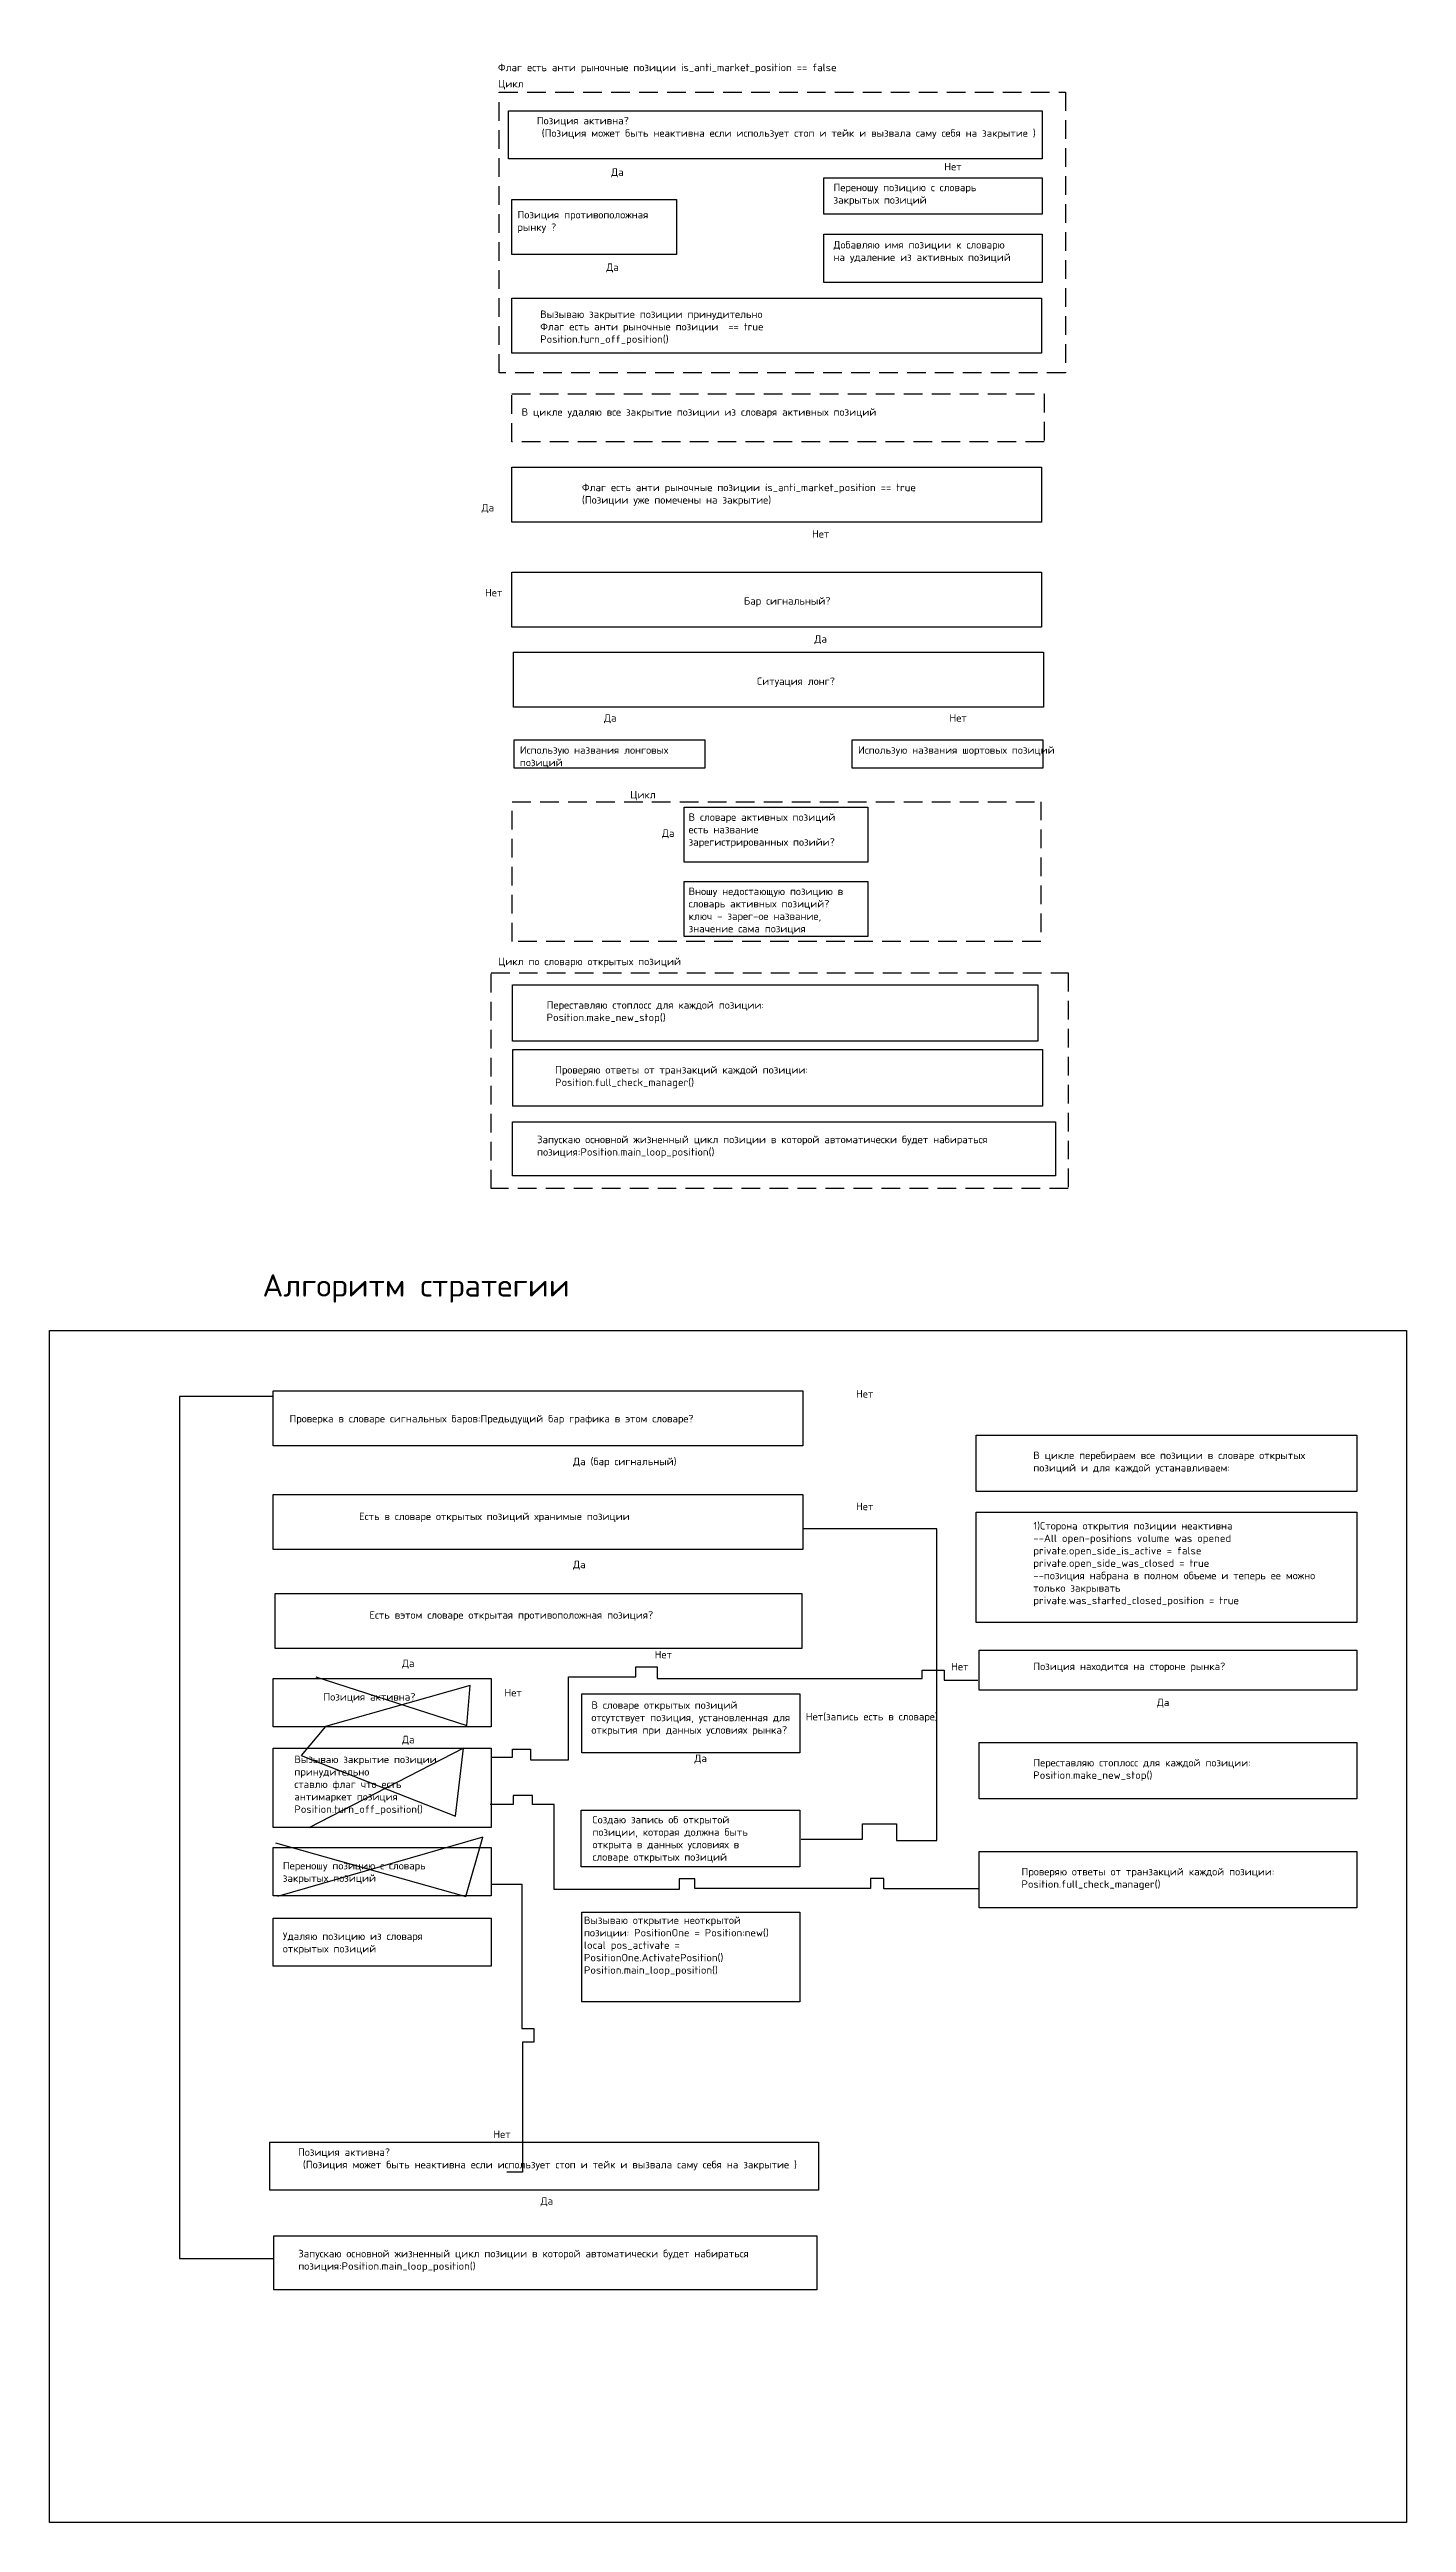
# Model space of a CAD drawing. Header units: metres. Extents: x 5387 to 32417, y 4252 to 8204.
# Drawn here: x 28637 to 30455, y 4891 to 8204 of the extents above; entities that cross this region are included whole.
import ezdxf

# ---------------------------------------------------------------- set-up
doc = ezdxf.new("R2010")
doc.units = ezdxf.units.M
doc.linetypes.add('DASHED2', pattern=[0.375, 0.25, -0.125])
doc.styles.get("Standard").update_dxf_attribs({"font": 'simplex.shx'})

msp = doc.modelspace()

# ---------------------------------------------------------------- linework, layer by layer
at = {"linetype": 'Continuous', "flags": 128}
for points in [[(29618.1, 8149, 0, 10, 0), (29618.1, 8172.8, 0, 0, 0), (29618.1, 8196.7, 0, 0, 0), (29140.8, 8196.7, 0, 0, 0), (29140.8, 6732, 0, 0, 0), (29267.3, 6732, 0, 0, 0)], [(29225.3, 6817.6, 0, 10, 0), (29198.4, 6817.6, 0, 0, 0), (29168.2, 6817.6, 0, 0, 0), (29168.2, 7578.5, 0, 0, 0), (29255.2, 7578.5, 0, 0, 0)]]:
    msp.add_lwpolyline(points, format="xyseb", dxfattribs=at)
at = {"linetype": 'Continuous', "ltscale": 1000, "flags": 128}
for points in [[(29672.4, 8145.8, 0, 10, 0), (29672.4, 8169.3, 0, 0, 0), (29672.4, 8199, 0, 0, 0), (30037.6, 8199, 0, 0, 0), (30037.6, 7921.8, 0, 0, 0), (29966.1, 7921.8, 0, 0, 0)], [(29688, 7189.6, 0, 10, 0), (29688, 7203.2, 0, 0, 0), (29688, 7215.3, 0, 0, 0), (29763.6, 7215.3, 0, 0, 0), (29763.6, 7030.9, 0, 0, 0), (29731.9, 7030.9, 0, 0, 0)]]:
    msp.add_lwpolyline(points, format="xyseb", dxfattribs=at)
at = {"linetype": 'DASHED2', "ltscale": 100}
for points in [[(29239.5, 8146.7), (29998.5, 8146.7), (29998.5, 7770.9), (29239.5, 7770.9)], [(29256.7, 7742.6), (29969.8, 7742.6), (29969.8, 7678.3), (29256.7, 7678.3)], [(29256.8, 7196.2), (29965.1, 7196.2), (29965.1, 7009), (29256.8, 7009)], [(29228.6, 6967), (30001.9, 6967), (30001.9, 6678), (29228.6, 6678)]]:
    msp.add_lwpolyline(points, close=True, dxfattribs=at)
for points in [[(29252.1, 8122), (29967.3, 8122), (29967.3, 8057.7), (29252.1, 8057.7)], [(29674.6, 8032), (29966.9, 8032), (29966.9, 7983.2), (29674.6, 7983.2)], [(29256.7, 8002.9), (29477.2, 8002.9), (29477.2, 7929.2), (29256.7, 7929.2)], [(29674.6, 7956.4), (29966.9, 7956.4), (29966.9, 7892), (29674.6, 7892)], [(29256.7, 7871), (29966.4, 7871), (29966.4, 7797.3), (29256.7, 7797.3)], [(29256.7, 7644.5), (29966.4, 7644.5), (29966.4, 7570.8), (29256.7, 7570.8)], [(29256.7, 7503.7), (29966.4, 7503.7), (29966.4, 7430), (29256.7, 7430)], [(29258.6, 7396.5), (29968.9, 7396.5), (29968.9, 7322.8), (29258.6, 7322.8)], [(29259.4, 7278.9), (29514.9, 7278.9), (29514.9, 7241.3), (29259.4, 7241.3)], [(29712.4, 7278.9), (29967.9, 7278.9), (29967.9, 7241.3), (29712.4, 7241.3)], [(29487.5, 7188.7), (29733.6, 7188.7), (29733.6, 7115), (29487.5, 7115)], [(29487.5, 7089.3), (29733.6, 7089.3), (29733.6, 7015.6), (29487.5, 7015.6)], [(29257.2, 6950.9), (29961.5, 6950.9), (29961.5, 6875.3), (29257.2, 6875.3)], [(29257.7, 6864), (29967.6, 6864), (29967.6, 6788.4), (29257.7, 6788.4)], [(29257.3, 6767.4), (29984.9, 6767.4), (29984.9, 6694.9), (29257.3, 6694.9)], [(28636.9, 6487.5), (30455.3, 6487.5), (30455.3, 4890.5), (28636.9, 4890.5)], [(28936.7, 6406.9), (29646.5, 6406.9), (29646.5, 6333.2), (28936.7, 6333.2)], [(29878.5, 6347.5), (30388.6, 6347.5), (30388.6, 6272), (29878.5, 6272)], [(28936.7, 6268.1), (29646.5, 6268.1), (29646.5, 6194.4), (28936.7, 6194.4)], [(29878.5, 6244.4), (30388.6, 6244.4), (30388.6, 6096.6), (29878.5, 6096.6)], [(28939.4, 6135.1), (29645.2, 6135.1), (29645.2, 6061.4), (28939.4, 6061.4)], [(29882.7, 6059.2), (30388.6, 6059.2), (30388.6, 6005.7), (29882.7, 6005.7)], [(28936.7, 6021.2), (29228.9, 6021.2), (29228.9, 5956.8), (28936.7, 5956.8)], [(29350.2, 6000.9), (29642.4, 6000.9), (29642.4, 5921.6), (29350.2, 5921.6)], [(29882.7, 5935.7), (30388.6, 5935.7), (30388.6, 5860.1), (29882.7, 5860.1)], [(28936.7, 5928.2), (29228.9, 5928.2), (29228.9, 5821.8), (28936.7, 5821.8)], [(29349.2, 5844.8), (29642.4, 5844.8), (29642.4, 5769.2), (29349.2, 5769.2)], [(28936.7, 5794.8), (29228.9, 5794.8), (29228.9, 5730.4), (28936.7, 5730.4)], [(29882.7, 5789.7), (30388.6, 5789.7), (30388.6, 5714.1), (29882.7, 5714.1)], [(28936.7, 5700.4), (29228.9, 5700.4), (29228.9, 5636.1), (28936.7, 5636.1)], [(29350.2, 5708.2), (29642.4, 5708.2), (29642.4, 5588), (29350.2, 5588)], [(28932.1, 5400.1), (29667.6, 5400.1), (29667.6, 5335.8), (28932.1, 5335.8)], [(28937.4, 5274.6), (29665, 5274.6), (29665, 5202.2), (28937.4, 5202.2)]]:
    msp.add_lwpolyline(points, close=True)
at = {"flags": 128}
for points in [[(29367.6, 7998.6, 0, 10, 0), (29367.6, 8018.6, 0, 0, 0), (29367.6, 8055.9, 0, 0, 0)], [(29815, 8032, 0, 10, 0), (29815, 8044.9, 0, 0, 0), (29815, 8058.4, 0, 0, 0)], [(29815, 7955.3, 0, 10, 0), (29815, 7968.2, 0, 0, 0), (29815, 7981.7, 0, 0, 0)], [(29361.1, 7871.3, 0, 10, 0), (29361.1, 7891.3, 0, 0, 0), (29361.1, 7928.5, 0, 0, 0)], [(29636.6, 7731, 0, 10, 0), (29636.6, 7751.1, 0, 0, 0), (29636.6, 7788.3, 0, 0, 0)], [(29636.6, 7629.4, 0, 10, 0), (29636.6, 7649.5, 0, 0, 0), (29636.6, 7686.7, 0, 0, 0)], [(29636.6, 7513.9, 0, 10, 0), (29636.6, 7534, 0, 0, 0), (29636.6, 7571.2, 0, 0, 0)], [(29638.5, 7394.7, 0, 10, 0), (29638.5, 7414.7, 0, 0, 0), (29638.5, 7451.9, 0, 0, 0)], [(29638.5, 6955.2, 0, 10, 0), (29638.5, 6975.3, 0, 0, 0), (29638.5, 7020.6, 0, 0, 0)], [(29636.6, 6846.7, 0, 10, 0), (29636.6, 6866.7, 0, 0, 0), (29636.6, 6891.2, 0, 0, 0)], [(30139.9, 6342.4, 0, 10, 0), (30139.9, 6361.5, 0, 0, 0), (30139.9, 6390.2, 0, 0, 0), (29647.8, 6390.2, 0, 0, 0)], [(28936.7, 6385.9, 0, 10, 0), (28916.7, 6385.9, 0, 0, 0), (28844.4, 6385.9, 0, 0, 0), (28844.4, 5544.4, 0, 0, 0), (29495, 5544.4, 0, 0, 0), (29495, 5578.1, 0, 0, 0)], [(28936.6, 6372.2, 0, 10, 0), (28917.5, 6372.2, 0, 0, 0), (28868.3, 6372.2, 0, 0, 0), (28868.3, 5607.5, 0, 0, 0), (29080.3, 5607.5, 0, 0, 0), (29080.3, 5633.8, 0, 0, 0)], [(29316.6, 6271.2, 0, 10, 0), (29316.6, 6291.2, 0, 0, 0), (29316.6, 6328.4, 0, 0, 0)], [(30143.6, 6241.8, 0, 10, 0), (30143.6, 6257.4, 0, 0, 0), (30143.6, 6269.8, 0, 0, 0)], [(29316.6, 6133.2, 0, 10, 0), (29316.6, 6153.2, 0, 0, 0), (29316.6, 6190.5, 0, 0, 0)], [(29087.3, 6023.7, 0, 10, 0), (29087.3, 6043.7, 0, 0, 0), (29087.3, 6060.1, 0, 0, 0)], [(29440.1, 6002.3, 0, 10, 0), (29440.1, 6022.3, 0, 0, 0), (29440.1, 6059.6, 0, 0, 0)], [(30143.6, 6060, 0, 10, 0), (30143.6, 6075.7, 0, 0, 0), (30143.6, 6090.8, 0, 0, 0)], [(30143.6, 5934.6, 0, 10, 0), (30143.6, 5950.3, 0, 0, 0), (30143.6, 6006, 0, 0, 0)], [(29229, 5766.7, 0, 10, 0), (29247.7, 5766.7, 0, 0, 0), (29270.4, 5766.7, 0, 0, 0), (29270.4, 5984.3, 0, 0, 0), (29227, 5984.3, 0, 0, 0)], [(29087.3, 5929.1, 0, 10, 0), (29087.3, 5949.2, 0, 0, 0), (29087.3, 5957.4, 0, 0, 0)], [(29666.6, 5359.7, 0, 10, 0), (29697.7, 5359.7, 0, 0, 0), (29747.6, 5359.7, 0, 0, 0), (29747.6, 5956.2, 0, 0, 0), (29647.6, 5956.2, 0, 0, 0)], [(29491.5, 5846.5, 0, 10, 0), (29491.5, 5866.5, 0, 0, 0), (29491.5, 5922, 0, 0, 0)], [(30143.6, 5802.8, 0, 10, 0), (30143.6, 5818.5, 0, 0, 0), (30143.6, 5856.6, 0, 0, 0)], [(29491.5, 5703.1, 0, 10, 0), (29491.5, 5723.2, 0, 0, 0), (29491.5, 5768.6, 0, 0, 0)], [(29077.1, 5706.9, 0, 10, 0), (29077.1, 5719.7, 0, 0, 0), (29077.1, 5733.3, 0, 0, 0)], [(29665.7, 5234.8, 0, 10, 0), (29701.7, 5234.8, 0, 0, 0), (30143.9, 5234.8, 0, 0, 0), (30143.9, 5714.1, 0, 0, 0), (30092, 5714.1, 0, 0, 0)], [(29272.9, 5280.4, 0, 10, 0), (29272.9, 5300.5, 0, 0, 0), (29272.9, 5335.4, 0, 0, 0)]]:
    msp.add_lwpolyline(points, format="xyseb", dxfattribs=at)
at = {"linetype": 'DASHED2', "flags": 128}
msp.add_lwpolyline([(29225.1, 6837.2, 0, 10, 0), (29198.5, 6837.2, 0, 0, 0), (29185.1, 6837.2, 0, 0, 0), (29185.1, 7462.1, 0, 0, 0), (29254.4, 7462.1, 0, 0, 0)], format="xyseb", dxfattribs=at)
at = {"linetype": 'DASHED2', "ltscale": 1000, "flags": 128}
for points in [[(29373.5, 7278.5, 0, 10, 0), (29373.5, 7296.9, 0, 0, 0), (29373.5, 7322.7, 0, 0, 0)], [(29836.3, 7278.5, 0, 10, 0), (29836.3, 7296.9, 0, 0, 0), (29836.3, 7322.7, 0, 0, 0)], [(29373.5, 7195.6, 0, 10, 0), (29373.5, 7213.9, 0, 0, 0), (29373.5, 7239.8, 0, 0, 0)], [(29836.3, 7193.6, 0, 10, 0), (29836.3, 7212, 0, 0, 0), (29836.3, 7237.9, 0, 0, 0)], [(29560.8, 7191.1, 0, 10, 0), (29560.8, 7209.6, 0, 0, 0), (29560.8, 7217.8, 0, 0, 0), (29468.8, 7217.8, 0, 0, 0), (29468.8, 7168.8, 0, 0, 0), (29489.6, 7168.8, 0, 0, 0)], [(29625.1, 7089.3, 0, 10, 0), (29625.1, 7107.7, 0, 0, 0), (29625.1, 7120.6, 0, 0, 0)]]:
    msp.add_lwpolyline(points, format="xyseb", dxfattribs=at)
at = {"flags": 128}
for points in [[(28935.4, 6399.2), (28917.3, 6399.2), (28811.4, 6399.2), (28811.4, 5244.3), (28937.7, 5244.3)], [(29644.1, 5806.2), (29672.4, 5806.2), (29726.2, 5806.2), (29726.2, 5826.7), (29772.1, 5826.7), (29772.1, 5804.3), (29825.8, 5804.3), (29825.8, 6222), (29647.6, 6222)], [(29229.7, 5915.8), (29247.3, 5915.8), (29257.3, 5915.8), (29257.3, 5926.8), (29281.5, 5926.8), (29281.5, 5912.5), (29332.2, 5912.5), (29332.2, 6023.6), (29422.6, 6023.6), (29422.6, 6036.9), (29451.3, 6036.9), (29451.3, 6021.4), (29806.2, 6021.4), (29806.2, 6032.5), (29835.9, 6032.5), (29835.9, 6019.2), (29881.1, 6019.2)], [(28993.9, 6023.7), (29196.2, 5958.3), (29200.5, 6012), (29006.8, 5957.1), (28974.1, 5918.3), (29180.8, 5836.9), (29191.9, 5928.1), (28984.6, 5821.5)], [(29883, 5739.8), (29871.6, 5739.8), (29858.7, 5739.8), (29755.1, 5739.8), (29755.1, 5753.3), (29737.3, 5753.3), (29737.3, 5740), (29501.6, 5740), (29501.6, 5753.2), (29480.8, 5753.2), (29480.8, 5738.9), (29313, 5738.9), (29313, 5852.4), (29284.3, 5852.4), (29284.3, 5864.6), (29258.1, 5864.6), (29258.1, 5852.4), (29227.6, 5852.4)], [(28939.7, 5801.2), (29194.9, 5729.2), (29217.8, 5808.8), (28942.3, 5729.2)], [(29229, 5746), (29248.2, 5746), (29269.8, 5746), (29269.8, 5552.6), (29285.8, 5552.6), (29285.8, 5534.2), (29270.6, 5534.2), (29270.6, 5507.8), (29270.6, 5360), (29250, 5360)]]:
    msp.add_lwpolyline(points, dxfattribs=at)

# ---------------------------------------------------------------- texts
at = {"char_height": 10, "attachment_point": 1}
for s, width, gutter_width, heights, insert in [('Флаг есть анти рыночные позиции is_anti_market_position == false', 683.276, 1, [13.3], (29237.9, 8184.9)), ('Цикл', 683.276, 1, [13.3], (29237.9, 8163.1)), ('Позиция активна?\\P (Позиция может быть неактивна если использует стоп и тейк и вызвала саму себя на закрытие )', 681.88, 1, [0], (29289.9, 8113.7)), ('Нет', 195.323, 1, [0], (29835.9, 8052.1)), ('Да', 195.323, 1, [0], (29389.6, 8044.6)), ('Переношу позицию с словарь закрытых позиций', 268.196, 1, [0], (29687.5, 8024.1)), ('Позиция противоположная рынку ?', 208.322, 1, [81.7], (29264, 7987.6)), ('Добавляю имя позиции к словарю на удаление из активных позиций', 268.196, 1, [0], (29687.5, 7947.3)), ('Да', 195.323, 1, [0], (29383.1, 7917.3)), ('Вызываю закрытие позиции принудительно \\PФлаг есть анти рыночные позиции  == true\\PPosition.turn_off_position()', 629.44, 1, [99.5], (29294.5, 7854.3)), ('В цикле удаляю все закрытие позиции из словаря активных позиций', 600.663, 1, [0], (29269.6, 7723.3)), ('Флаг есть анти рыночные позиции is_anti_market_position == true \\P(Позиции уже помечены на закрытие)', 616.525, 0, [56.9], (29350.4, 7622.2)), ('Да', 195.323, 1, [0], (29216, 7595.2)), ('Нет', 195.323, 1, [0], (29658.6, 7559.9)), ('Нет', 195.323, 1, [0], (29220.5, 7481.3)), ('Бар сигнальный?', 203.063, 1, [33.7], (29567.4, 7470.2)), ('Да', 195.323, 1, [0], (29662, 7419.3)), ('Ситуация лонг?', 155.37, 1, [33.7], (29585, 7362.6)), ('Да', 195.323, 1, [0], (29380, 7313.4)), ('Нет', 195.323, 1, [0], (29842.8, 7313.4)), ('Использую названия лонговых позиций', 235.313, 1, [32.9], (29267.3, 7270.4)), ('Использую названия шортовых позиций', 250.223, 1, [32.9], (29720.3, 7270.4)), ('Цикл', 683.276, 1, [13.3], (29415, 7210.6)), ('Да', 195.323, 1, [0], (29457.6, 7159)), ('В словаре активных позиций есть название зарегистрированных позийи?', 242.143, 1, [58.5], (29493.3, 7180.5)), ('Вношу недостающую позицию в словарь активных позиций?\\Pключ - зарег-ое название, значение сама позиция', 244.402, 1, [82.6], (29493.3, 7081.1)), ('Цикл по словарю открытых позиций', 683.276, 1, [13.3], (29237.9, 6987.1)), ('Переставляю стоплосс для каждой позиции:\\PPosition.make_new_stop()', 419.505, 1, [0], (29303.1, 6928.8)), ('Проверяю ответы от транзакций каждой позиции: Position.full_check_manager()', 419.505, 1, [0], (29314.4, 6841.9)), ('Запускаю основной жизненный цикл позиции в которой автоматически будет набираться позиция:Position.main_loop_position()', 680.085, 1, [62.7], (29290.3, 6748.6)), ('Нет', 195.323, 1, [0], (29717.6, 6407.8)), ('Проверка в словаре сигнальных баров:Предыдущий бар графика в этом словаре?', 683.276, 1, [0], (28958.5, 6374.6)), ('Да (бар сигнальный)', 195.323, 1, [0], (29338.6, 6317.2)), ('В цикле перебираем все позиции в словаре открытых позиций и для каждой устанавливаем:', 419.505, 1, [0], (29955.2, 6325.4)), ('Есть в словаре открытых позиций хранимые позиции', 469.131, 1, [0], (29051.7, 6243.6)), ('Нет', 195.323, 1, [0], (29717.6, 6256.9)), ('1)Сторона открытия позиции неактивна\\P--All open-positions volume was opened\\Pprivate.open_side_is_active = false\\Pprivate.open_side_was_closed = true\\P--позиция набрана в полном объеме и теперь ее можно только закрывать\\Pprivate.was_started_closed_position = true', 419.505, 1, [0], (29955.2, 6231)), ('Да ', 195.323, 1, [0], (29338.6, 6179.2)), ('Есть вэтом словаре открытая противоположная позиция?', 489.291, 1, [0], (29065.5, 6111.5)), ('Да', 195.323, 1, [0], (29109.3, 6046.8)), ('Нет', 195.323, 1, [0], (29447.8, 6058.5)), ('Нет', 195.323, 1, [0], (29845, 6042.4)), ('Позиция находится на стороне рынка?', 419.505, 1, [0], (29955.2, 6042.7)), ('Позиция активна?', 234.551, 1, [0], (29004, 6001.8)), ('Нет', 195.323, 1, [0], (29246.5, 6007.5)), ('В словаре открытых позиций отсутствует позиция, установленная для открытия при данных условиях рынка?', 296.407, 1, [0], (29363.1, 5990.8)), ('Нет(запись есть в словаре)', 195.323, 1, [0], (29650.3, 5975.3)), ('Да ', 195.323, 1, [0], (30120.8, 5994.4)), ('Да', 195.323, 1, [0], (29109.3, 5944.6)), ('Вызываю закрытие позиции принудительно \\Pставлю флаг что есть антимаркет позиция\\PPosition.turn_off_position()', 234.551, 1, [0], (28965.1, 5918)), ('Да ', 195.323, 1, [0], (29501.2, 5919.5)), ('Переставляю стоплосс для каждой позиции:\\PPosition.make_new_stop()', 419.505, 1, [0], (29955.2, 5913.6)), ('Создаю запись об открытой позиции, которая должна быть открыта в данных условиях в словаре открытых позиций', 268.196, 1, [0], (29364.5, 5837.3)), ('Переношу позицию с словарь закрытых позиций', 268.196, 1, [0], (28949.6, 5775.6)), ('Проверяю ответы от транзакций каждой позиции: Position.full_check_manager()', 419.505, 1, [0], (29939.4, 5767.6)), ('Вызываю открытие неоткрытой позиции: PositionOne = Position:new()\\Plocal pos_activate = PositionOne.ActivatePosition()\\PPosition.main_loop_position()', 296.407, 1, [0], (29353.1, 5702.5)), ('Удаляю позицию из словаря открытых позиций', 268.196, 1, [0], (28949.6, 5681.1)), ('Нет', 195.323, 1, [0], (29231.6, 5415.8)), ('Позиция активна?\\P (Позиция может быть неактивна если использует стоп и тейк и вызвала саму себя на закрытие )', 681.88, 1, [0], (28969.9, 5391.8)), ('Да ', 195.323, 1, [0], (29295, 5326.4)), ('Запускаю основной жизненный цикл позиции в которой автоматически будет набираться позиция:Position.main_loop_position()', 680.085, 1, [62.7], (28970.3, 5255.9))]:
    msp.add_mtext_dynamic_manual_height_columns(s, width=width, gutter_width=gutter_width, heights=heights, dxfattribs=dict(at, insert=insert))
at = {"color": 1, "insert": (28922.3, 6563.1), "char_height": 30, "attachment_point": 1}
msp.add_mtext_dynamic_manual_height_columns('Алгоритм стратегии', width=1361.609, gutter_width=1, heights=[0], dxfattribs=at)

doc.saveas('drawing.dxf')
